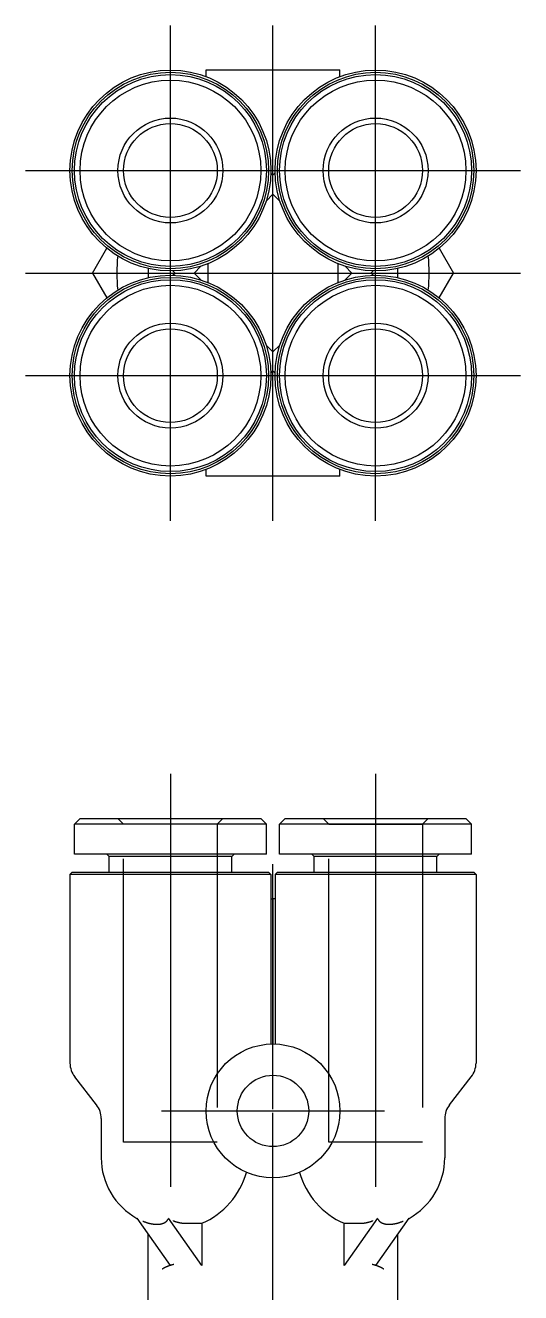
# Model space of a CAD drawing. Extents: x -80 to 11, y -57 to 49.
# Drawn here: x -11.1 to 11.1, y -8.1 to 48.6 of the extents above; entities that cross this region are included whole.
import ezdxf

# ---------------------------------------------------------------- set-up
doc = ezdxf.new("R2010")
doc.units = 0
doc.linetypes.add('CENTER', pattern=[50.8, 31.75, -6.35, 6.35, -6.35])
doc.linetypes.add('DASHED', pattern=[19.05, 12.7, -6.35])
doc.layers.get('0').update_dxf_attribs({"linetype": 'CONTINUOUS'})
doc.layers.add('CENTER', color=1, linetype='CENTER')

msp = doc.modelspace()

# ---------------------------------------------------------------- linework, layer by layer
at = {"color": 7, "linetype": 'CONTINUOUS'}
for p, q in [((-3, 46.643), (3, 46.643)), ((-3, 46.346), (-3, 46.643)), ((3, 46.346), (3, 46.643)), ((-0.098, 42.025), (0, 41.927)), ((0.098, 42.025), (0, 41.927)), ((-0.31, 40.768), (0, 41.078)), ((0, 41.078), (0.31, 40.768)), ((-8.083, 37.543), (-7.442, 38.653)), ((7.442, 38.653), (8.083, 37.543)), ((-8.083, 37.543), (-7.442, 36.433)), ((-4.482, 37.64), (-4.384, 37.543)), ((-4.482, 37.445), (-4.384, 37.543)), ((-3.536, 37.543), (-3.226, 37.853)), ((-3.226, 37.233), (-3.536, 37.543)), ((3.226, 37.853), (3.536, 37.543)), ((3.536, 37.543), (3.226, 37.233)), ((4.482, 37.64), (4.384, 37.543)), ((4.482, 37.445), (4.384, 37.543)), ((7.442, 36.433), (8.083, 37.543)), ((0, 34.007), (-0.31, 34.317)), ((0.31, 34.317), (0, 34.007)), ((-0.098, 33.061), (0, 33.159)), ((0.098, 33.061), (0, 33.159)), ((-3, 28.443), (-3, 28.739)), ((3, 28.443), (-3, 28.443)), ((3, 28.443), (3, 28.739)), ((-8.646, 13.1), (-8.896, 12.85)), ((-8.646, 13.1), (-0.546, 13.1)), ((-0.546, 13.1), (-0.296, 12.85)), ((0.546, 13.1), (0.296, 12.85)), ((0.546, 13.1), (8.646, 13.1)), ((8.646, 13.1), (8.896, 12.85)), ((-0.296, 12.85), (-8.896, 12.85)), ((-8.896, 11.5), (-8.896, 12.85)), ((-0.296, 11.5), (-0.296, 12.85)), ((8.896, 12.85), (0.296, 12.85)), ((0.296, 11.5), (0.296, 12.85)), ((6.696, 12.85), (6.152, 12.85)), ((8.896, 11.5), (8.896, 12.85)), ((-0.296, 11.5), (-8.896, 11.5)), ((-7.346, 11.4), (-7.446, 11.5)), ((-1.846, 11.4), (-7.346, 11.4)), ((-7.346, 10.7), (-7.346, 11.4)), ((-1.846, 11.4), (-1.746, 11.5)), ((-1.846, 10.7), (-1.846, 11.4)), ((8.896, 11.5), (0.296, 11.5)), ((1.846, 11.4), (1.746, 11.5)), ((7.346, 11.4), (1.846, 11.4)), ((1.846, 10.7), (1.846, 11.4)), ((7.346, 11.4), (7.446, 11.5)), ((7.346, 10.7), (7.346, 11.4)), ((-8.996, 10.7), (-9.096, 10.6)), ((-0.096, 10.6), (-9.096, 10.6)), ((-9.096, 10.6), (-9.096, 2.143)), ((-8.996, 10.7), (-0.196, 10.7)), ((-0.196, 10.7), (-0.096, 10.6)), ((-0.096, 10.6), (-0.096, 2.998)), ((0.196, 10.7), (0.096, 10.6)), ((0.096, 10.6), (0.096, 2.998)), ((9.096, 10.6), (0.096, 10.6)), ((0.196, 10.7), (8.996, 10.7)), ((8.996, 10.7), (9.096, 10.6)), ((9.096, 10.6), (9.096, 2.143)), ((-0.096, 9.5), (0, 9.5)), ((0, 9.5), (0, 3)), ((0.096, 9.5), (0, 9.5)), ((0, 0.084), (0, 5)), ((-7.907, 0.271), (-8.886, 1.529)), ((7.907, 0.271), (8.886, 1.529)), ((-7.696, -0.343), (-7.696, -2.1)), ((0, -5), (0, -0.084)), ((7.696, -0.343), (7.696, -2.1)), ((-6.097, -4.811), (-4.603, -6.923)), ((-3.189, -6.923), (-4.682, -4.811)), ((-3.889, -5.034), (-3.189, -5.034)), ((-3.189, -5.034), (-3.189, -6.923)), ((4.682, -4.811), (3.189, -6.923)), ((3.189, -6.923), (3.189, -5.034)), ((3.189, -5.034), (3.889, -5.034)), ((4.603, -6.923), (6.097, -4.811)), ((-5.6, -15.4), (-5.6, -5.514)), ((5.6, -15.4), (5.6, -5.514))]:
    msp.add_line(p, q, dxfattribs=at)
at = {"color": 3, "linetype": 'DASHED'}
for p, q in [((-6.696, 12.85), (-6.946, 13.1)), ((-2.246, 13.1), (-2.496, 12.85)), ((2.496, 12.85), (2.246, 13.1)), ((6.946, 13.1), (6.696, 12.85)), ((-6.696, -1.4), (-6.696, 12.85)), ((-2.496, 12.85), (-6.696, 12.85)), ((-2.496, 12.85), (-2.496, -1.4)), ((2.496, -1.4), (2.496, 12.85)), ((2.496, 12.85), (6.696, 12.85)), ((6.696, 12.85), (6.696, -1.4)), ((-2.496, -1.4), (-6.696, -1.4)), ((6.696, -1.4), (2.496, -1.4))]:
    msp.add_line(p, q, dxfattribs=at)
at = {"color": 7, "linetype": 'CONTINUOUS'}
for points in [[(-5.828, -4.94, 0), (-5.816, -4.944, 0), (-5.804, -4.949, 0), (-5.792, -4.954, 0), (-5.78, -4.959, 0), (-5.768, -4.963, 0), (-5.756, -4.968, 0), (-5.744, -4.972, 0), (-5.732, -4.976, 0), (-5.72, -4.981, 0), (-5.708, -4.985, 0), (-5.696, -4.989, 0), (-5.684, -4.993, 0), (-5.672, -4.997, 0), (-5.66, -5, 0), (-5.648, -5.004, 0), (-5.637, -5.008, 0), (-5.625, -5.011, 0), (-5.613, -5.015, 0), (-5.602, -5.018, 0), (-5.59, -5.022, 0), (-5.578, -5.025, 0), (-5.567, -5.028, 0), (-5.555, -5.031, 0), (-5.543, -5.034, 0), (-5.532, -5.037, 0), (-5.521, -5.039, 0), (-5.509, -5.042, 0), (-5.498, -5.045, 0), (-5.486, -5.047, 0), (-5.475, -5.05, 0), (-5.464, -5.052, 0), (-5.453, -5.054, 0), (-5.441, -5.056, 0), (-5.43, -5.058, 0), (-5.419, -5.06, 0), (-5.408, -5.062, 0), (-5.397, -5.064, 0), (-5.386, -5.066, 0), (-5.375, -5.067, 0), (-5.364, -5.069, 0), (-5.354, -5.07, 0), (-5.343, -5.071, 0), (-5.332, -5.073, 0), (-5.321, -5.074, 0), (-5.311, -5.075, 0), (-5.3, -5.076, 0), (-5.29, -5.077, 0), (-5.279, -5.078, 0), (-5.269, -5.078, 0), (-5.259, -5.079, 0), (-5.248, -5.079, 0), (-5.238, -5.08, 0), (-5.228, -5.08, 0), (-5.218, -5.08, 0), (-5.208, -5.08, 0), (-5.198, -5.08, 0), (-5.188, -5.08, 0), (-5.179, -5.08, 0), (-5.169, -5.08, 0), (-5.159, -5.08, 0), (-5.15, -5.079, 0), (-5.14, -5.079, 0), (-5.131, -5.078, 0), (-5.121, -5.077, 0), (-5.112, -5.077, 0), (-5.103, -5.076, 0), (-5.093, -5.075, 0), (-5.084, -5.074, 0), (-5.075, -5.072, 0), (-5.066, -5.071, 0), (-5.058, -5.07, 0), (-5.049, -5.068, 0), (-5.04, -5.067, 0), (-5.031, -5.065, 0), (-5.023, -5.064, 0), (-5.014, -5.062, 0), (-5.006, -5.06, 0), (-4.998, -5.058, 0), (-4.989, -5.056, 0), (-4.981, -5.054, 0), (-4.973, -5.051, 0), (-4.965, -5.049, 0), (-4.957, -5.047, 0), (-4.95, -5.044, 0), (-4.942, -5.042, 0), (-4.934, -5.039, 0), (-4.927, -5.036, 0), (-4.919, -5.033, 0), (-4.912, -5.03, 0), (-4.905, -5.027, 0), (-4.897, -5.024, 0), (-4.89, -5.021, 0), (-4.883, -5.018, 0), (-4.877, -5.014, 0), (-4.87, -5.011, 0), (-4.863, -5.007, 0), (-4.856, -5.003, 0), (-4.85, -5, 0), (-4.843, -4.996, 0), (-4.837, -4.992, 0), (-4.831, -4.988, 0), (-4.825, -4.984, 0), (-4.819, -4.98, 0), (-4.813, -4.975, 0), (-4.807, -4.971, 0), (-4.801, -4.967, 0), (-4.795, -4.962, 0), (-4.79, -4.958, 0), (-4.784, -4.953, 0), (-4.779, -4.948, 0), (-4.774, -4.943, 0), (-4.769, -4.938, 0), (-4.764, -4.933, 0), (-4.759, -4.928, 0), (-4.754, -4.923, 0), (-4.749, -4.918, 0), (-4.745, -4.913, 0), (-4.74, -4.907, 0), (-4.736, -4.902, 0), (-4.731, -4.896, 0), (-4.727, -4.891, 0), (-4.723, -4.885, 0), (-4.719, -4.879, 0), (-4.715, -4.874, 0), (-4.711, -4.868, 0), (-4.708, -4.862, 0), (-4.704, -4.856, 0), (-4.701, -4.849, 0)], [(-4.472, -4.916, 0), (-4.467, -4.918, 0), (-4.463, -4.92, 0), (-4.458, -4.922, 0), (-4.454, -4.923, 0), (-4.45, -4.925, 0), (-4.445, -4.927, 0), (-4.441, -4.929, 0), (-4.436, -4.93, 0), (-4.432, -4.932, 0), (-4.427, -4.934, 0), (-4.423, -4.936, 0), (-4.418, -4.937, 0), (-4.414, -4.939, 0), (-4.409, -4.941, 0), (-4.405, -4.942, 0), (-4.401, -4.944, 0), (-4.396, -4.945, 0), (-4.392, -4.947, 0), (-4.387, -4.949, 0), (-4.383, -4.95, 0), (-4.378, -4.952, 0), (-4.374, -4.953, 0), (-4.369, -4.955, 0), (-4.365, -4.956, 0), (-4.36, -4.958, 0), (-4.356, -4.959, 0), (-4.351, -4.961, 0), (-4.347, -4.962, 0), (-4.342, -4.963, 0), (-4.338, -4.965, 0), (-4.333, -4.966, 0), (-4.329, -4.968, 0), (-4.324, -4.969, 0), (-4.32, -4.97, 0), (-4.315, -4.972, 0), (-4.311, -4.973, 0), (-4.306, -4.974, 0), (-4.302, -4.976, 0), (-4.297, -4.977, 0), (-4.293, -4.978, 0), (-4.288, -4.98, 0), (-4.283, -4.981, 0), (-4.279, -4.982, 0), (-4.274, -4.983, 0), (-4.27, -4.984, 0), (-4.265, -4.986, 0), (-4.261, -4.987, 0), (-4.256, -4.988, 0), (-4.252, -4.989, 0), (-4.247, -4.99, 0), (-4.243, -4.991, 0), (-4.238, -4.992, 0), (-4.234, -4.994, 0), (-4.229, -4.995, 0), (-4.224, -4.996, 0), (-4.22, -4.997, 0), (-4.215, -4.998, 0), (-4.211, -4.999, 0), (-4.206, -5, 0), (-4.202, -5.001, 0), (-4.197, -5.002, 0), (-4.193, -5.003, 0), (-4.188, -5.004, 0), (-4.183, -5.005, 0), (-4.179, -5.006, 0), (-4.174, -5.006, 0), (-4.17, -5.007, 0), (-4.165, -5.008, 0), (-4.161, -5.009, 0), (-4.156, -5.01, 0), (-4.151, -5.011, 0), (-4.147, -5.012, 0), (-4.142, -5.012, 0), (-4.138, -5.013, 0), (-4.133, -5.014, 0), (-4.128, -5.015, 0), (-4.124, -5.015, 0), (-4.119, -5.016, 0), (-4.115, -5.017, 0), (-4.11, -5.018, 0), (-4.106, -5.018, 0), (-4.101, -5.019, 0), (-4.096, -5.02, 0), (-4.092, -5.02, 0), (-4.087, -5.021, 0), (-4.083, -5.021, 0), (-4.078, -5.022, 0), (-4.073, -5.023, 0), (-4.069, -5.023, 0), (-4.064, -5.024, 0), (-4.06, -5.024, 0), (-4.055, -5.025, 0), (-4.05, -5.025, 0), (-4.046, -5.026, 0), (-4.041, -5.026, 0), (-4.037, -5.027, 0), (-4.032, -5.027, 0), (-4.027, -5.028, 0), (-4.023, -5.028, 0), (-4.018, -5.029, 0), (-4.014, -5.029, 0), (-4.009, -5.029, 0), (-4.004, -5.03, 0), (-4, -5.03, 0), (-3.995, -5.03, 0), (-3.991, -5.031, 0), (-3.986, -5.031, 0), (-3.981, -5.031, 0), (-3.977, -5.032, 0), (-3.972, -5.032, 0), (-3.967, -5.032, 0), (-3.963, -5.032, 0), (-3.958, -5.033, 0), (-3.954, -5.033, 0), (-3.949, -5.033, 0), (-3.944, -5.033, 0), (-3.94, -5.033, 0), (-3.935, -5.034, 0), (-3.931, -5.034, 0), (-3.926, -5.034, 0), (-3.921, -5.034, 0), (-3.917, -5.034, 0), (-3.912, -5.034, 0), (-3.908, -5.034, 0), (-3.903, -5.034, 0), (-3.898, -5.034, 0), (-3.894, -5.034, 0), (-3.889, -5.034, 0)], [(3.889, -5.034, 0), (3.894, -5.034, 0), (3.898, -5.034, 0), (3.903, -5.034, 0), (3.908, -5.034, 0), (3.912, -5.034, 0), (3.917, -5.034, 0), (3.921, -5.034, 0), (3.926, -5.034, 0), (3.931, -5.034, 0), (3.935, -5.034, 0), (3.94, -5.033, 0), (3.944, -5.033, 0), (3.949, -5.033, 0), (3.954, -5.033, 0), (3.958, -5.033, 0), (3.963, -5.032, 0), (3.967, -5.032, 0), (3.972, -5.032, 0), (3.977, -5.032, 0), (3.981, -5.031, 0), (3.986, -5.031, 0), (3.991, -5.031, 0), (3.995, -5.03, 0), (4, -5.03, 0), (4.004, -5.03, 0), (4.009, -5.029, 0), (4.014, -5.029, 0), (4.018, -5.029, 0), (4.023, -5.028, 0), (4.027, -5.028, 0), (4.032, -5.027, 0), (4.037, -5.027, 0), (4.041, -5.026, 0), (4.046, -5.026, 0), (4.05, -5.025, 0), (4.055, -5.025, 0), (4.06, -5.024, 0), (4.064, -5.024, 0), (4.069, -5.023, 0), (4.073, -5.023, 0), (4.078, -5.022, 0), (4.083, -5.021, 0), (4.087, -5.021, 0), (4.092, -5.02, 0), (4.096, -5.02, 0), (4.101, -5.019, 0), (4.106, -5.018, 0), (4.11, -5.018, 0), (4.115, -5.017, 0), (4.119, -5.016, 0), (4.124, -5.015, 0), (4.128, -5.015, 0), (4.133, -5.014, 0), (4.138, -5.013, 0), (4.142, -5.012, 0), (4.147, -5.012, 0), (4.151, -5.011, 0), (4.156, -5.01, 0), (4.161, -5.009, 0), (4.165, -5.008, 0), (4.17, -5.007, 0), (4.174, -5.006, 0), (4.179, -5.006, 0), (4.183, -5.005, 0), (4.188, -5.004, 0), (4.193, -5.003, 0), (4.197, -5.002, 0), (4.202, -5.001, 0), (4.206, -5, 0), (4.211, -4.999, 0), (4.215, -4.998, 0), (4.22, -4.997, 0), (4.224, -4.996, 0), (4.229, -4.995, 0), (4.234, -4.994, 0), (4.238, -4.992, 0), (4.243, -4.991, 0), (4.247, -4.99, 0), (4.252, -4.989, 0), (4.256, -4.988, 0), (4.261, -4.987, 0), (4.265, -4.986, 0), (4.27, -4.984, 0), (4.274, -4.983, 0), (4.279, -4.982, 0), (4.283, -4.981, 0), (4.288, -4.98, 0), (4.293, -4.978, 0), (4.297, -4.977, 0), (4.302, -4.976, 0), (4.306, -4.974, 0), (4.311, -4.973, 0), (4.315, -4.972, 0), (4.32, -4.97, 0), (4.324, -4.969, 0), (4.329, -4.968, 0), (4.333, -4.966, 0), (4.338, -4.965, 0), (4.342, -4.963, 0), (4.347, -4.962, 0), (4.351, -4.961, 0), (4.356, -4.959, 0), (4.36, -4.958, 0), (4.365, -4.956, 0), (4.369, -4.955, 0), (4.374, -4.953, 0), (4.378, -4.952, 0), (4.383, -4.95, 0), (4.387, -4.949, 0), (4.392, -4.947, 0), (4.396, -4.945, 0), (4.401, -4.944, 0), (4.405, -4.942, 0), (4.409, -4.941, 0), (4.414, -4.939, 0), (4.418, -4.937, 0), (4.423, -4.936, 0), (4.427, -4.934, 0), (4.432, -4.932, 0), (4.436, -4.93, 0), (4.441, -4.929, 0), (4.445, -4.927, 0), (4.45, -4.925, 0), (4.454, -4.923, 0), (4.458, -4.922, 0), (4.463, -4.92, 0), (4.467, -4.918, 0), (4.472, -4.916, 0)], [(4.701, -4.849, 0), (4.704, -4.856, 0), (4.708, -4.862, 0), (4.711, -4.868, 0), (4.715, -4.874, 0), (4.719, -4.879, 0), (4.723, -4.885, 0), (4.727, -4.891, 0), (4.731, -4.896, 0), (4.736, -4.902, 0), (4.74, -4.907, 0), (4.745, -4.913, 0), (4.749, -4.918, 0), (4.754, -4.923, 0), (4.759, -4.928, 0), (4.764, -4.933, 0), (4.769, -4.938, 0), (4.774, -4.943, 0), (4.779, -4.948, 0), (4.784, -4.953, 0), (4.79, -4.958, 0), (4.795, -4.962, 0), (4.801, -4.967, 0), (4.807, -4.971, 0), (4.813, -4.975, 0), (4.819, -4.98, 0), (4.825, -4.984, 0), (4.831, -4.988, 0), (4.837, -4.992, 0), (4.843, -4.996, 0), (4.85, -5, 0), (4.856, -5.003, 0), (4.863, -5.007, 0), (4.87, -5.011, 0), (4.877, -5.014, 0), (4.883, -5.018, 0), (4.89, -5.021, 0), (4.897, -5.024, 0), (4.905, -5.027, 0), (4.912, -5.03, 0), (4.919, -5.033, 0), (4.927, -5.036, 0), (4.934, -5.039, 0), (4.942, -5.042, 0), (4.95, -5.044, 0), (4.957, -5.047, 0), (4.965, -5.049, 0), (4.973, -5.051, 0), (4.981, -5.054, 0), (4.989, -5.056, 0), (4.998, -5.058, 0), (5.006, -5.06, 0), (5.014, -5.062, 0), (5.023, -5.064, 0), (5.031, -5.065, 0), (5.04, -5.067, 0), (5.049, -5.068, 0), (5.058, -5.07, 0), (5.066, -5.071, 0), (5.075, -5.072, 0), (5.084, -5.074, 0), (5.093, -5.075, 0), (5.103, -5.076, 0), (5.112, -5.077, 0), (5.121, -5.077, 0), (5.131, -5.078, 0), (5.14, -5.079, 0), (5.15, -5.079, 0), (5.159, -5.08, 0), (5.169, -5.08, 0), (5.179, -5.08, 0), (5.188, -5.08, 0), (5.198, -5.08, 0), (5.208, -5.08, 0), (5.218, -5.08, 0), (5.228, -5.08, 0), (5.238, -5.08, 0), (5.248, -5.079, 0), (5.259, -5.079, 0), (5.269, -5.078, 0), (5.279, -5.078, 0), (5.29, -5.077, 0), (5.3, -5.076, 0), (5.311, -5.075, 0), (5.321, -5.074, 0), (5.332, -5.073, 0), (5.343, -5.071, 0), (5.354, -5.07, 0), (5.364, -5.069, 0), (5.375, -5.067, 0), (5.386, -5.066, 0), (5.397, -5.064, 0), (5.408, -5.062, 0), (5.419, -5.06, 0), (5.43, -5.058, 0), (5.441, -5.056, 0), (5.453, -5.054, 0), (5.464, -5.052, 0), (5.475, -5.05, 0), (5.486, -5.047, 0), (5.498, -5.045, 0), (5.509, -5.042, 0), (5.521, -5.039, 0), (5.532, -5.037, 0), (5.543, -5.034, 0), (5.555, -5.031, 0), (5.567, -5.028, 0), (5.578, -5.025, 0), (5.59, -5.022, 0), (5.602, -5.018, 0), (5.613, -5.015, 0), (5.625, -5.011, 0), (5.637, -5.008, 0), (5.648, -5.004, 0), (5.66, -5, 0), (5.672, -4.997, 0), (5.684, -4.993, 0), (5.696, -4.989, 0), (5.708, -4.985, 0), (5.72, -4.981, 0), (5.732, -4.976, 0), (5.744, -4.972, 0), (5.756, -4.968, 0), (5.768, -4.963, 0), (5.78, -4.959, 0), (5.792, -4.954, 0), (5.804, -4.949, 0), (5.816, -4.944, 0), (5.828, -4.94, 0)], [(-4.446, -6.882, 0), (-4.451, -6.883, 0), (-4.456, -6.884, 0), (-4.46, -6.885, 0), (-4.465, -6.886, 0), (-4.469, -6.887, 0), (-4.474, -6.888, 0), (-4.478, -6.889, 0), (-4.483, -6.89, 0), (-4.487, -6.891, 0), (-4.492, -6.892, 0), (-4.496, -6.893, 0), (-4.501, -6.894, 0), (-4.505, -6.896, 0), (-4.509, -6.897, 0), (-4.514, -6.898, 0), (-4.518, -6.899, 0), (-4.523, -6.9, 0), (-4.527, -6.901, 0), (-4.532, -6.902, 0), (-4.536, -6.904, 0), (-4.54, -6.905, 0), (-4.545, -6.906, 0), (-4.549, -6.907, 0), (-4.553, -6.908, 0), (-4.558, -6.91, 0), (-4.562, -6.911, 0), (-4.567, -6.912, 0), (-4.571, -6.913, 0), (-4.575, -6.915, 0), (-4.579, -6.916, 0), (-4.584, -6.917, 0), (-4.588, -6.919, 0), (-4.592, -6.92, 0), (-4.597, -6.921, 0), (-4.601, -6.923, 0), (-4.605, -6.924, 0), (-4.609, -6.925, 0), (-4.614, -6.927, 0), (-4.618, -6.928, 0), (-4.622, -6.929, 0), (-4.626, -6.931, 0), (-4.631, -6.932, 0), (-4.635, -6.933, 0), (-4.639, -6.935, 0), (-4.643, -6.936, 0), (-4.647, -6.938, 0), (-4.652, -6.939, 0), (-4.656, -6.941, 0), (-4.66, -6.942, 0), (-4.664, -6.944, 0), (-4.668, -6.945, 0), (-4.672, -6.947, 0), (-4.677, -6.948, 0), (-4.681, -6.95, 0), (-4.685, -6.951, 0), (-4.689, -6.953, 0), (-4.693, -6.954, 0), (-4.697, -6.956, 0), (-4.701, -6.957, 0), (-4.705, -6.959, 0), (-4.709, -6.96, 0), (-4.713, -6.962, 0), (-4.717, -6.964, 0), (-4.721, -6.965, 0), (-4.725, -6.967, 0), (-4.729, -6.969, 0), (-4.733, -6.97, 0), (-4.737, -6.972, 0), (-4.741, -6.974, 0), (-4.745, -6.975, 0), (-4.749, -6.977, 0), (-4.753, -6.979, 0), (-4.757, -6.98, 0), (-4.761, -6.982, 0), (-4.765, -6.984, 0), (-4.769, -6.985, 0), (-4.773, -6.987, 0), (-4.777, -6.989, 0), (-4.781, -6.991, 0), (-4.785, -6.992, 0), (-4.789, -6.994, 0), (-4.793, -6.996, 0), (-4.796, -6.998, 0), (-4.8, -7, 0), (-4.804, -7.001, 0), (-4.808, -7.003, 0), (-4.812, -7.005, 0), (-4.816, -7.007, 0), (-4.819, -7.009, 0), (-4.823, -7.011, 0), (-4.827, -7.013, 0), (-4.831, -7.014, 0), (-4.835, -7.016, 0), (-4.838, -7.018, 0), (-4.842, -7.02, 0), (-4.846, -7.022, 0), (-4.85, -7.024, 0), (-4.853, -7.026, 0), (-4.857, -7.028, 0), (-4.861, -7.03, 0), (-4.865, -7.032, 0), (-4.868, -7.034, 0), (-4.872, -7.036, 0), (-4.876, -7.038, 0), (-4.879, -7.04, 0), (-4.883, -7.042, 0), (-4.887, -7.044, 0), (-4.89, -7.046, 0), (-4.894, -7.048, 0), (-4.898, -7.05, 0), (-4.901, -7.052, 0), (-4.905, -7.054, 0), (-4.909, -7.056, 0), (-4.912, -7.058, 0), (-4.916, -7.061, 0), (-4.919, -7.063, 0), (-4.923, -7.065, 0), (-4.926, -7.067, 0), (-4.93, -7.069, 0), (-4.934, -7.071, 0), (-4.937, -7.073, 0), (-4.941, -7.076, 0), (-4.944, -7.078, 0), (-4.948, -7.08, 0), (-4.951, -7.082, 0), (-4.955, -7.084, 0), (-4.958, -7.087, 0), (-4.962, -7.089, 0)], [(4.962, -7.089, 0), (4.958, -7.087, 0), (4.955, -7.084, 0), (4.951, -7.082, 0), (4.948, -7.08, 0), (4.944, -7.078, 0), (4.941, -7.076, 0), (4.937, -7.073, 0), (4.934, -7.071, 0), (4.93, -7.069, 0), (4.926, -7.067, 0), (4.923, -7.065, 0), (4.919, -7.063, 0), (4.916, -7.061, 0), (4.912, -7.058, 0), (4.909, -7.056, 0), (4.905, -7.054, 0), (4.901, -7.052, 0), (4.898, -7.05, 0), (4.894, -7.048, 0), (4.89, -7.046, 0), (4.887, -7.044, 0), (4.883, -7.042, 0), (4.879, -7.04, 0), (4.876, -7.038, 0), (4.872, -7.036, 0), (4.868, -7.034, 0), (4.865, -7.032, 0), (4.861, -7.03, 0), (4.857, -7.028, 0), (4.853, -7.026, 0), (4.85, -7.024, 0), (4.846, -7.022, 0), (4.842, -7.02, 0), (4.838, -7.018, 0), (4.835, -7.016, 0), (4.831, -7.014, 0), (4.827, -7.013, 0), (4.823, -7.011, 0), (4.819, -7.009, 0), (4.816, -7.007, 0), (4.812, -7.005, 0), (4.808, -7.003, 0), (4.804, -7.001, 0), (4.8, -7, 0), (4.796, -6.998, 0), (4.793, -6.996, 0), (4.789, -6.994, 0), (4.785, -6.992, 0), (4.781, -6.991, 0), (4.777, -6.989, 0), (4.773, -6.987, 0), (4.769, -6.985, 0), (4.765, -6.984, 0), (4.761, -6.982, 0), (4.757, -6.98, 0), (4.753, -6.979, 0), (4.749, -6.977, 0), (4.745, -6.975, 0), (4.741, -6.974, 0), (4.737, -6.972, 0), (4.733, -6.97, 0), (4.729, -6.969, 0), (4.725, -6.967, 0), (4.721, -6.965, 0), (4.717, -6.964, 0), (4.713, -6.962, 0), (4.709, -6.96, 0), (4.705, -6.959, 0), (4.701, -6.957, 0), (4.697, -6.956, 0), (4.693, -6.954, 0), (4.689, -6.953, 0), (4.685, -6.951, 0), (4.681, -6.95, 0), (4.677, -6.948, 0), (4.672, -6.947, 0), (4.668, -6.945, 0), (4.664, -6.944, 0), (4.66, -6.942, 0), (4.656, -6.941, 0), (4.652, -6.939, 0), (4.647, -6.938, 0), (4.643, -6.936, 0), (4.639, -6.935, 0), (4.635, -6.933, 0), (4.631, -6.932, 0), (4.626, -6.931, 0), (4.622, -6.929, 0), (4.618, -6.928, 0), (4.614, -6.927, 0), (4.609, -6.925, 0), (4.605, -6.924, 0), (4.601, -6.923, 0), (4.597, -6.921, 0), (4.592, -6.92, 0), (4.588, -6.919, 0), (4.584, -6.917, 0), (4.579, -6.916, 0), (4.575, -6.915, 0), (4.571, -6.913, 0), (4.567, -6.912, 0), (4.562, -6.911, 0), (4.558, -6.91, 0), (4.553, -6.908, 0), (4.549, -6.907, 0), (4.545, -6.906, 0), (4.54, -6.905, 0), (4.536, -6.904, 0), (4.532, -6.902, 0), (4.527, -6.901, 0), (4.523, -6.9, 0), (4.518, -6.899, 0), (4.514, -6.898, 0), (4.509, -6.897, 0), (4.505, -6.896, 0), (4.501, -6.894, 0), (4.496, -6.893, 0), (4.492, -6.892, 0), (4.487, -6.891, 0), (4.483, -6.89, 0), (4.478, -6.889, 0), (4.474, -6.888, 0), (4.469, -6.887, 0), (4.465, -6.886, 0), (4.46, -6.885, 0), (4.456, -6.884, 0), (4.451, -6.883, 0), (4.446, -6.882, 0)]]:
    msp.add_polyline3d(points, dxfattribs=at)
for centre, radius in [((-4.596, 42.139), 4.5), ((4.596, 42.139), 4.5), ((-4.596, 42.139), 4.4), ((-4.596, 42.139), 4.3), ((-4.596, 42.139), 4.05), ((4.596, 42.139), 4.4), ((4.596, 42.139), 4.3), ((4.596, 42.139), 4.05), ((-4.596, 42.139), 2.35), ((4.596, 42.139), 2.35), ((-4.596, 42.139), 2.1), ((4.596, 42.139), 2.1), ((-4.596, 32.947), 4.5), ((-4.596, 32.947), 4.4), ((-4.596, 32.947), 4.3), ((-4.596, 32.947), 4.05), ((4.596, 32.947), 4.5), ((4.596, 32.947), 4.4), ((4.596, 32.947), 4.3), ((4.596, 32.947), 4.05), ((-4.596, 32.947), 2.35), ((4.596, 32.947), 2.35), ((-4.596, 32.947), 2.1), ((4.596, 32.947), 2.1), ((0, 0), 3), ((0, 0), 1.6)]:
    msp.add_circle(centre, radius, dxfattribs=at)
for centre, radius, start, end in [((0, 37.543), 7, 173.7193, 186.2807), ((0, 37.543), 7, 353.7193, 6.2807), ((0, 37.543), 5.6, 177.8643, 182.1357), ((-24.187, 37.543), 21.287, 358.8514, 1.1486), ((24.187, 37.543), 21.287, 178.8514, 181.1486), ((0, 37.543), 5.6, 357.8643, 2.1357), ((-8.096, 2.143), 1, 180, 217.875), ((8.096, 2.143), 1, 322.125, 0), ((-8.696, -0.343), 1, 0, 37.875), ((8.696, -0.343), 1, 142.125, 180), ((-4.596, -2.1), 3.1, 180, 241.0867), ((4.596, -2.1), 3.1, 298.9133, 0), ((-4.589, -1.786), 3.537, 293.3223, 344.1042), ((4.589, -1.786), 3.537, 195.8958, 246.6777)]:
    msp.add_arc(centre, radius, start, end, dxfattribs=at)
at = {"layer": 'CENTER', "color": 1, "linetype": 'CENTER'}
for p, q in [((-4.596, 26.447), (-4.596, 48.639)), ((0, 26.443), (0, 48.643)), ((4.596, 26.447), (4.596, 48.639)), ((-11.096, 42.139), (11.096, 42.139)), ((-11.096, 37.543), (11.096, 37.543)), ((-11.096, 32.947), (11.096, 32.947)), ((-4.596, 15.1), (-4.596, -3.4)), ((0, -33.4), (0, 15.1)), ((4.596, 15.1), (4.596, -3.4)), ((-5, 0), (5, 0))]:
    msp.add_line(p, q, dxfattribs=at)

doc.saveas('drawing.dxf')
